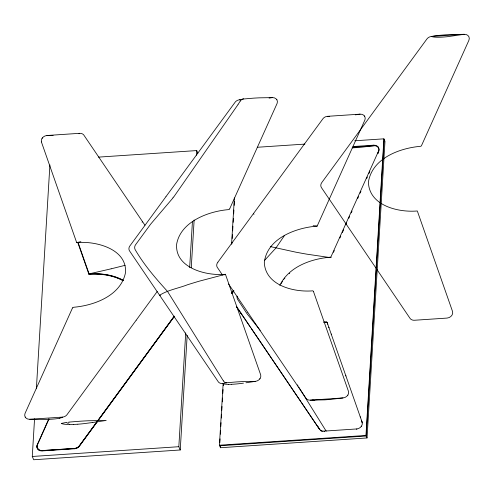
<?xml version="1.0" encoding="UTF-8"?>
<svg xmlns="http://www.w3.org/2000/svg" width="494" height="494" viewBox="0 0 494 494"><rect width="100%" height="100%" fill="white"/><g stroke="black" fill="none" stroke-linecap="round" stroke-linejoin="round"><path stroke-width="0.74" d="M187.17 335.377L180.242 449.985L33.691 459.753L32.277 456.475L34.555 418.782M36.371 388.784L49.9 164.959M180.242 449.985L178.828 446.706L185.713 332.87M189.665 267.489L192.45 221.337M196.451 155.19L196.729 150.577L98.516 157.117M191.258 267.692L194.142 220.003M354.741 140.778L383.9 138.833L384.98 141.333L367.048 437.956L220.497 447.725L219.416 445.218L223.146 383.585M231.575 244.135L234.366 197.909M219.842 442.692L220.077 438.845M220.355 434.22L220.59 430.367M220.824 426.513L221.053 422.66M221.337 418.041L221.565 414.188M221.8 410.335L222.034 406.482M222.312 401.863L222.547 398.01M222.825 393.385L223.06 389.531M223.288 385.684L223.43 383.369M231.859 243.919L231.952 242.381M232.186 238.528L232.421 234.675M232.649 230.822L232.933 226.196M233.162 222.349L233.396 218.496M233.674 213.871L233.909 210.018M234.187 205.399L234.422 201.546M220.497 447.725L220.59 446.181M367.048 437.956L365.968 435.455L383.9 138.833M384.141 139.388L366.208 436.011L219.657 445.779M37.476 444.594L37.451 444.649A5.539 4.644 -23.3 0 0 42.218 450.547L47.066 450.608M279.826 285.359C288.86 266.562 311.294 258.72 330.826 257.127L378.435 151.337L378.67 151.893M49.017 418.943L37.075 445.656A5.539 4.644 -23.3 0 0 42.052 450.923L74.625 448.756A5.539 4.644 -23.3 0 0 79.343 446.199L97.299 421.678M312.214 290.886C293.343 292.275 265.568 285.322 264.309 262.771C266.692 238.423 296.048 227.617 317.148 226.116L364.93 119.9A5.545 4.644 -23.3 0 0 360.101 114.157L327.528 116.325A5.539 4.644 -23.3 0 0 323.144 118.467L217.971 262.061M48.77 418.949L36.957 445.353A5.539 4.644 -23.3 0 0 41.928 450.645L42.052 450.923M229.698 208.783L277.097 103.45A5.545 4.644 -23.3 0 0 272.305 97.614L259.344 97.837A189.48 95.317 3.5 0 0 253.57 98.152L243.209 99.022L239.732 99.782A2.575 1.297 3.5 0 0 239.979 99.899M333.487 252.304L334.29 250.514M339.94 237.96L340.749 236.169M342.361 232.581L343.707 229.593M345.856 224.813L346.665 223.016M348.813 218.237L349.622 216.44M351.24 212.858L352.043 211.062M357.693 198.514L358.502 196.717M360.114 193.129L360.923 191.339M366.567 178.785L367.375 176.994M368.987 173.406L369.796 171.616L369.555 171.06M377.99 153.406L378.169 153.01M378.447 152.393L378.645 151.948M72.47 308.009L25.04 413.416A5.539 4.644 -23.3 0 0 29.819 419.283L47.128 419.381A64.77 32.585 3.5 0 0 51.246 419.208L51.679 419.184A48.072 24.181 3.5 0 0 54.655 418.943L54.859 418.924A33.215 16.71 3.5 0 0 57.403 418.616L57.526 418.591A20.39 10.257 3.5 0 0 59.508 418.239M281.142 283.655L281.382 283.21M281.629 282.772L281.889 282.333M282.154 281.901L282.426 281.469M347.862 395.101L347.597 395.484M361.54 426.112L361.256 426.52M42.114 138.258L42.398 137.875M260.011 378.639L259.77 378.972M240.294 100.967L238.059 104.512M284.624 235.323L275.905 248.025L264.352 260.628M173.703 197.001L237.929 104.697M431.608 36.47L435.084 35.71L445.446 34.839A189.48 95.317 3.5 0 1 451.22 34.524L464.181 34.302A5.539 4.644 -23.3 0 1 468.886 40.341L421.512 145.607A1.105 0.926 -23.3 0 1 420.468 146.31C399.35 148.169 372.173 158.352 368.419 182.002C368.894 205.541 398.115 212.667 417.313 210.969L452.504 311.362A5.539 4.644 -23.3 0 1 447.027 318.08L414.454 320.254A5.539 4.644 -23.3 0 1 410.001 318.309L321.464 187.652A5.539 4.644 -23.3 0 1 321.767 182.589L426.89 39.02A5.539 4.644 -23.3 0 1 431.608 36.47L464.181 34.302L447.922 36.636A64.77 32.585 3.5 0 1 443.89 37.007L443.451 37.038A48.072 24.181 3.5 0 1 440.444 37.198L440.234 37.204A33.215 16.71 3.5 0 1 437.579 37.241L437.456 37.235A20.39 10.257 3.5 0 1 435.276 37.161L434.751 37.118A12.301 6.187 3.5 0 1 434.393 37.087L433.775 37.019A8.429 4.242 3.5 0 1 433.534 36.982L433.281 36.945A5.477 2.754 3.5 0 1 432.485 36.784L432.361 36.754A2.575 1.297 3.5 0 1 431.602 36.476M165.904 196.717L129.681 246.21A5.551 4.65 -23.3 0 0 129.582 250.952L218.41 381.992A5.539 4.644 -23.3 0 0 222.572 383.566L226.048 382.801L236.416 381.936A189.48 95.317 3.5 0 1 242.19 381.621L255.151 381.393A5.545 4.644 -23.3 0 0 260.715 374.958L225.437 274.281C206.764 276.134 174.783 268.199 176.642 244.16C180.711 221.226 209.086 211.247 228.29 209.647M165.978 196.618L235.298 101.98A5.539 4.644 -23.3 0 1 239.732 99.782M136.146 320.273L66.869 414.867A5.539 4.644 -23.3 0 1 62.398 417.115A2.575 1.297 3.5 0 1 61.923 417.467M136.221 320.18L157.234 291.479M41.928 450.645L74.508 448.478A5.539 4.644 -23.3 0 0 79.225 445.921L174.265 316.117M97.09 421.814L79.225 446.181A5.539 4.644 -23.3 0 1 74.792 448.379A2.575 1.297 3.5 0 1 74.322 448.731L74.267 448.768M97.861 420.764L148.546 351.543M148.62 351.444L174.24 316.45M98.176 420.48L174.388 316.395M231.6 293.152L233.415 290.67M231.927 293.584L233.94 290.83M217.866 262.209L217.687 262.456A5.551 4.65 -23.3 0 0 217.193 267.205L222.504 275.059M283.599 279.771L283.908 279.357M284.55 278.536L284.884 278.134M172.832 198.1L150.664 224.134L135.362 245.036A6.212 5.236 -20.7 0 0 135.263 249.822C144.155 265.043 155.746 278.474 167.559 291.472L223.405 380.93M289.311 273.596L289.712 273.244M61.892 417.492L61.855 417.51A5.477 2.754 3.5 0 1 61.25 417.763L61.003 417.85A8.429 4.242 3.5 0 1 60.805 417.912L60.324 418.048A12.301 6.187 3.5 0 1 59.972 418.134L59.539 418.233M78.997 133.732L79.083 133.689A2.575 1.297 3.5 0 0 79.559 133.331A5.539 4.644 -23.3 0 1 83.714 134.899L144.933 225.196M224.134 274.825L225.437 274.281L199.236 281.179A392.619 212.951 -15.3 0 0 187.559 284.742C178.445 288.305 167.793 289.984 159.618 295.276M111.199 268.804L124.087 265.581A134.214 72.797 -15.3 0 0 125.13 265.29M111.088 268.829L89.087 273.88L78.126 242.61M80.893 241.659L76.687 242.616L41.416 141.963M360.101 114.157L355.31 114.849M313.486 291.54L348.48 391.384A5.545 4.644 -23.3 0 1 342.947 397.942L330.523 399.405A189.48 95.317 3.5 0 1 324.805 399.856L310.411 400.152A5.539 4.644 -23.3 0 1 306.175 398.491L247.778 312.362M272.305 97.614L269.076 98.102M255.151 381.393L245.95 382.788M92.44 422.531L106.191 420.45L88.37 420.764A260.585 131.089 3.5 0 0 80.423 421.197L68.685 422.117C70.092 423.321 66.523 423.716 66.807 422.314L61.392 423.438A3.538 1.778 3.5 0 0 62.411 423.815L62.602 423.871A7.534 3.791 3.5 0 0 63.633 424.08L64.047 424.142A11.597 5.835 3.5 0 0 64.374 424.192L65.227 424.284A16.919 8.509 3.5 0 0 65.721 424.334L66.443 424.383A28.035 14.104 3.5 0 0 69.419 424.488L69.487 424.494M92.217 422.561L83.826 423.661A89.074 44.812 3.5 0 1 78.287 424.173L77.91 424.198M243.468 383.153L238.886 383.727A64.77 32.585 3.5 0 1 234.86 384.097L234.422 384.128A48.072 24.181 3.5 0 1 231.414 384.295L231.334 384.295M73.804 307.249C94.496 305.409 120.9 295.566 125.482 272.731C127.341 248.692 95.361 240.763 76.687 242.616M77.762 424.21L77.688 424.21A66.11 33.259 3.5 0 1 73.55 424.432L73.476 424.439M41.41 141.932A5.545 4.644 -23.3 0 1 46.979 135.498L79.553 133.331M257.3 147.268L304.872 144.1M353.426 146.527L373.785 145.174A5.545 4.644 -23.3 0 1 378.614 150.911L378.725 151.775M352.308 147.175L374.02 145.73A5.545 4.644 -23.3 0 1 379.034 150.861M310.411 400.152L342.947 397.936M29.819 419.283L62.398 417.115M319.723 429.348L319.834 429.484A5.539 4.644 -23.3 0 0 324.052 431.126L356.625 428.953A5.545 4.644 -23.3 0 0 362.164 422.426L362.077 422.154M42.218 450.547L74.792 448.379M32.277 456.475L178.828 446.706M219.416 445.218L365.968 435.455M352.191 147.885L355.878 147.644A189.48 95.317 3.5 0 0 361.596 147.193L374.02 145.73L373.785 145.174M89.087 273.88C100.609 273.157 112.576 274.664 122.907 280.079M325.793 321.903L323.805 321.983M326.133 322.459L323.78 322.551M123.556 280.728C113.052 274.855 100.671 273.281 88.797 273.979L88.92 274.256C100.554 273.583 112.681 275.053 123.043 280.678M73.334 424.439L73.26 424.445A45.676 22.977 3.5 0 1 69.605 424.494M228.531 384.332L228.531 384.332A33.215 16.71 3.5 0 0 231.204 384.295M53.117 135.578L46.973 135.498M228.413 384.332L228.426 384.332A20.39 10.257 3.5 0 1 226.246 384.258L225.721 384.215A12.301 6.187 3.5 0 1 225.363 384.184L224.807 384.122A8.429 4.242 3.5 0 1 224.504 384.079L224.251 384.042A5.477 2.754 3.5 0 1 223.455 383.881L223.331 383.85A2.575 1.297 3.5 0 1 222.566 383.566M329.412 116.596L327.528 116.325M317.148 226.116L313.171 225.702M330.356 257.621L306.762 254.151A392.619 166.355 20.8 0 1 295.56 252.113L270.317 246.586M254.046 214.217L253.342 213.754M260.19 330.338L246.975 313.641L237.509 299.216A6.212 5.168 -25.8 0 1 237.194 296.134M364.436 115.936L364.671 116.288M378.114 146.953L378.348 147.298M378.348 147.508L378.589 147.854M276.671 99.442L276.918 99.831M25.435 417.43L25.213 417.078M37.834 448.694L37.612 448.342M228.568 284.001L247.722 312.27M236.422 306.434L236.787 306.965M261.4 343.287L236.91 307.144L237.151 307.7M261.462 343.373L319.711 429.533M317.648 426.297L319.828 429.712M236.422 306.632L236.663 306.99M236.904 307.348L240.664 312.893M240.788 313.073L245.394 319.871M245.876 320.581L249.754 326.312M250.242 327.022L250.73 327.738M251.211 328.454L260.424 342.052M260.61 342.317L261.456 343.571M261.697 343.929L262.363 344.917M262.61 345.275L270.774 357.316M271.095 357.798L271.743 358.749M272.064 359.224L272.713 360.182M273.034 360.657L291.46 387.852M291.849 388.426L300.772 401.591M301.161 402.165L317.827 426.76M297.351 384.894L298.086 386.067M298.821 387.234L325.682 430.36M378.027 152.232L378.268 152.788M377.626 153.128L377.867 153.683M330.826 257.127L331.066 257.683M327.139 322.489L327.454 323.261M327.559 323.675L327.794 324.231M328.763 327.127L329.004 327.683M326.059 321.89L326.299 322.446M331.184 334.024L331.425 334.58M345.695 375.421L345.936 375.977M360.206 416.819L360.447 417.374M361.417 420.264L361.651 420.82M362.022 421.993L362.349 422.802M356.625 428.953L356.866 429.508M324.052 431.126L324.292 431.682M319.346 428.798L319.587 429.354M318.865 428.082L319.099 428.638M318.377 427.366L318.618 427.928M317.895 426.655L318.13 427.211M196.729 150.577L197.859 153.196M232.476 291.948L232.717 292.504M240.788 312.875L241.029 313.431M231.902 292.732L232.143 293.288M238.849 310.01L239.09 310.565M361.731 421.036L361.917 421.58M327.176 322.594L362.337 422.765M77.805 242.603L88.92 274.256M240.405 101.011A4.051 3.452 -14.2 0 1 243.653 98.849M173.443 197.125A8.009 5.675 -34.4 0 1 172.881 197.828M226.487 382.869A4.02 3.421 -13.9 0 1 223.51 380.893M229.599 208.999A1.105 0.926 -23.3 0 1 228.759 209.598M160.303 295.455A5.329 2.89 -15.3 0 1 159.599 295.288M312.646 290.873A1.105 0.926 -23.3 0 1 313.418 291.367M314.752 400.492A4.051 3.297 -31.5 0 1 312.77 399.868M326.225 431.015A4.051 3.297 -31.5 0 1 325.787 430.311M326.324 321.884A1.105 0.926 -23.3 0 1 327.102 322.384M322.415 431.503A5.539 4.644 -23.3 0 1 320.347 430.342M326.559 322.44A1.105 0.926 -23.3 0 1 327.337 322.94M142.525 221.621A5.329 2.89 -15.3 0 1 142.062 222.207M72.525 307.898A1.105 0.926 -23.3 0 1 73.371 307.293"/></g></svg>
